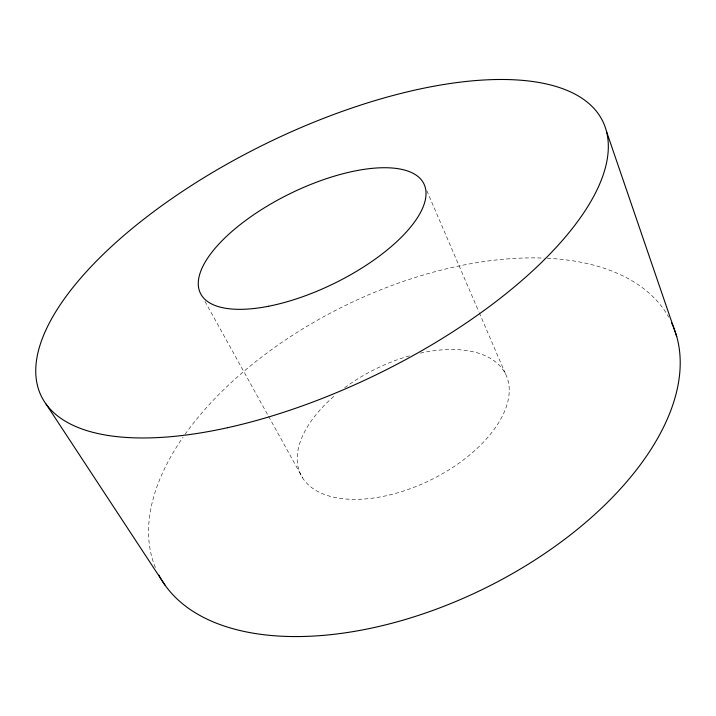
<?xml version="1.0" encoding="UTF-8"?>
<svg xmlns="http://www.w3.org/2000/svg" width="716" height="716" viewBox="0 0 716 716"><rect width="100%" height="100%" fill="white"/><g stroke="black" fill="none" stroke-linecap="round" stroke-linejoin="round"><path stroke-width="0.54" stroke-dasharray="3.58 2.69" d="M204.964 301.382L268.053 415.441M268.598 416.417L302.573 477.832M426.79 190.662L478.789 311.684M479.228 312.704L505.666 374.244M155.372 567.6A285.765 157.663 -26.1 0 1 183.108 437.118M185.032 434.379A285.765 157.663 -26.1 0 1 544.214 258.1M547.328 258.243A285.765 157.663 -26.1 0 1 668.726 317.161M420.31 353.122A114.086 61.961 -26.1 0 1 500.797 419.039A114.086 61.961 -26.1 0 1 339.787 498.327A114.086 61.961 -26.1 0 1 335.786 394.74M344.673 387.732A114.086 61.961 -26.1 0 1 410.322 355.619"/><path stroke-width="1.07" d="M46.075 404.075L164.957 585.053M606.47 131.359L676.736 336.574M671.581 322.71A285.765 157.663 -26.1 0 1 484.678 588.355A285.765 157.663 -26.1 0 1 158.889 575.145M227.652 427.685A312.57 128.03 -26.1 0 0 603.302 122.418A312.57 128.03 -26.1 0 0 135.163 226.068A312.57 128.03 -26.1 0 0 227.652 427.685M268.455 306.269A124.405 50.013 -26.1 0 0 425.062 186.813A124.405 50.013 -26.1 0 0 242.93 222.506A124.405 50.013 -26.1 0 0 268.455 306.269"/></g></svg>
